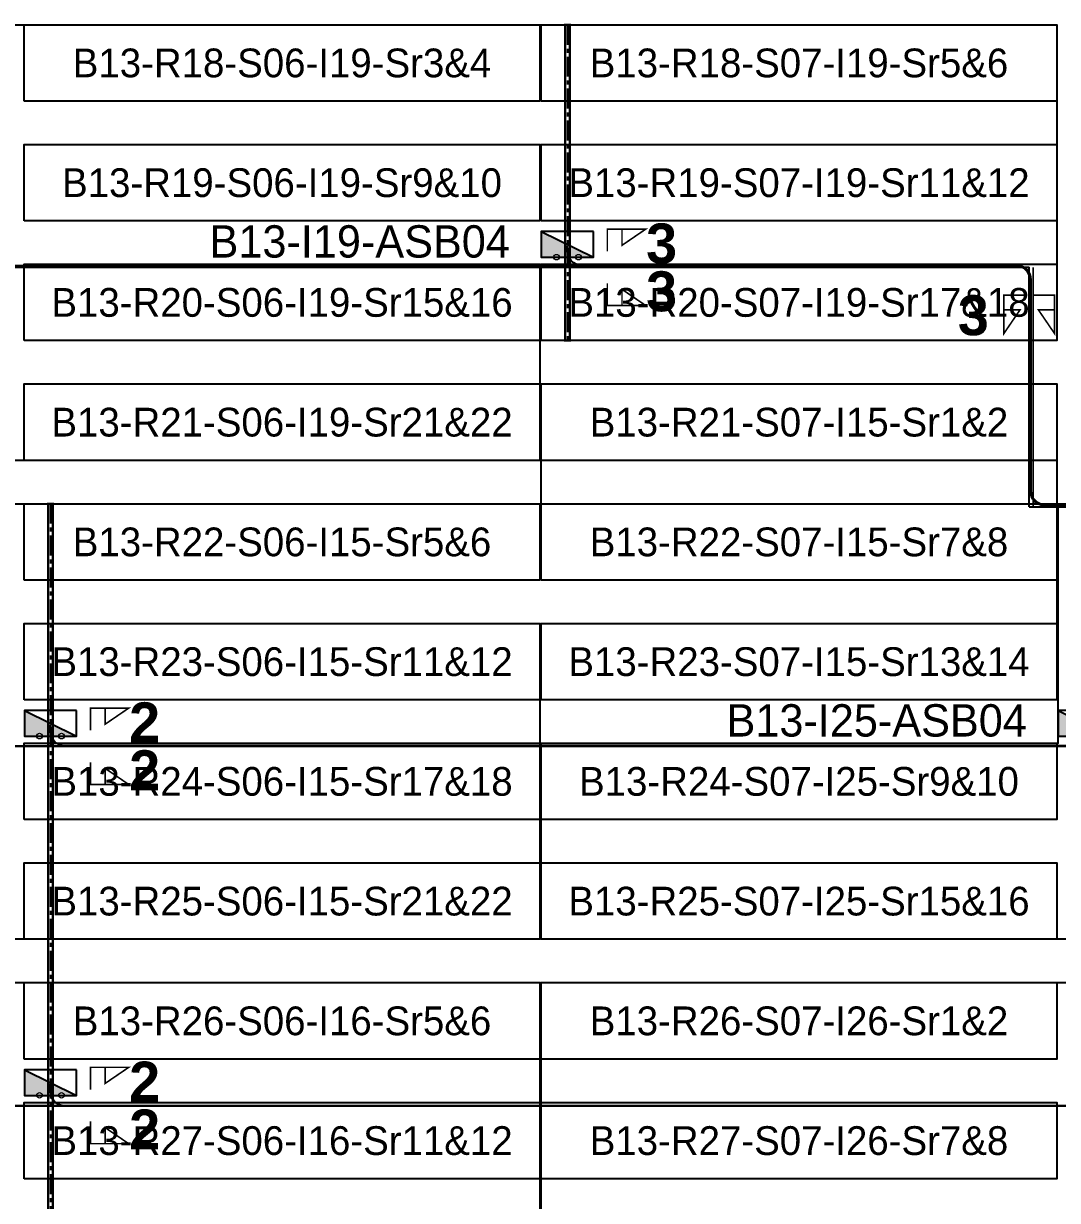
# Model space of a CAD drawing. Header units: metres. Extents: x 530339 to 530792, y 2674594 to 2674869.
# Drawn here: x 530500.7 to 530565.4, y 2674660.4 to 2674734.2 of the extents above; entities that cross this region are included whole.
import ezdxf
from ezdxf.enums import TextEntityAlignment as Align

# ---------------------------------------------------------------- set-up
doc = ezdxf.new("R2010")
doc.units = ezdxf.units.M
doc.linetypes.add('CENTER', pattern=[2, 1.25, -0.25, 0.25, -0.25])
for name, color, linetype in [('DC Trench BL-13', 40, 'Continuous'), ('E-Inverter Grouping', 2, 'Continuous'), ('Inverter Block-13', 7, 'Continuous'), ('LT Cable(AG) INV to LT Panel BL-13', 2, 'Continuous'), ('Messenger Wire Block-13 (Master Path)', 30, 'Continuous'), ('Messenger Wire Block-13 (MW Path)', 191, 'Continuous'), ('MMS Table Block-13', 8, 'Continuous'), ('Plan Line - DC BL-13', 40, 'Continuous'), ('Section Marking BL-13', 2, 'Continuous')]:
    doc.layers.add(name, color=color, linetype=linetype)
doc.layers.add('PILE', color=1, linetype='Continuous', lineweight=15)
doc.styles.add('BoldTextStyle', font='arialbd.ttf')
doc.styles.get("Standard").update_dxf_attribs({"font": 'Adani Regular.ttf'})

# ---------------------------------------------------------------- blocks, each defined once
blk = doc.blocks.new('MMS Table (32.292 x 4.788)')
at = {"color": 0}
blk.add_lwpolyline([(0, -0.002), (0, 4.786), (32.292, 4.786), (32.292, -0.002)], close=True, dxfattribs=at)
at = {"color": 7}
blk.add_attdef('ID1', text='', height=1.8, dxfattribs=at).set_placement((16.146, 2.392), align=Align.MIDDLE_CENTER)
blk = doc.blocks.new('Inverter Block')
h = blk.add_hatch(color=0)
h.dxf.hatch_style = 1
h.paths.add_polyline_path([(-1.456, 2.269), (-1.456, 0.846), (1.456, 0.846)])
at = {"color": 0}
blk.add_lwpolyline([(1.456, 2.269), (-1.456, 2.269), (-1.456, 0.846), (1.456, 0.846)], close=True, dxfattribs=at)
blk.add_lwpolyline([(-1.456, 2.269), (1.456, 0.846)], dxfattribs=at)
at = {"layer": 'PILE'}
for centre in [(-0.613, 0.846), (0.613, 0.846)]:
    blk.add_circle(centre, 0.156, dxfattribs=at)
at = {"color": 7}
blk.add_attdef('ID', (-1.456, 3.006), '', height=1.8, dxfattribs=at)

msp = doc.modelspace()

# ---------------------------------------------------------------- linework, layer by layer
at = {"layer": 'DC Trench BL-13', "color": 40, "const_width": 0.15}
for points in [[(530534.887, 2674734.075), (530534.587, 2674734.075), (530534.587, 2674714.289), (530534.887, 2674714.289)], [(530502.495, 2674704.075), (530502.195, 2674704.075), (530502.195, 2674594.291), (530502.495, 2674594.291)]]:
    msp.add_lwpolyline(points, close=True, dxfattribs=at)
at = {"layer": 'E-Inverter Grouping'}
for points in [[(530468.315, 2674706.791), (530468.315, 2674734.075), (530565.391, 2674734.075), (530565.391, 2674714.291), (530532.999, 2674714.291), (530532.999, 2674706.791)], [(530533.099, 2674704.075), (530533.099, 2674711.575), (530565.391, 2674711.575), (530565.391, 2674691.791), (530532.999, 2674691.791), (530532.999, 2674676.791), (530468.315, 2674676.791), (530468.315, 2674704.075)], [(530532.999, 2674646.791), (530468.315, 2674646.791), (530468.315, 2674654.291), (530435.923, 2674654.291), (530435.923, 2674674.075), (530532.999, 2674674.075)], [(530630.175, 2674646.791), (530565.491, 2674646.791), (530565.491, 2674654.291), (530533.099, 2674654.291), (530533.099, 2674674.075), (530630.175, 2674674.075)]]:
    msp.add_lwpolyline(points, close=True, dxfattribs=at)
at = {"layer": 'E-Inverter Grouping', "color": 3}
msp.add_lwpolyline([(530630.175, 2674676.791), (530533.099, 2674676.791), (530533.099, 2674689.075), (530565.491, 2674689.075), (530565.491, 2674704.075), (530630.175, 2674704.075)], close=True, dxfattribs=at)
at = {"layer": 'LT Cable(AG) INV to LT Panel BL-13'}
for points in [[(530593.572, 2674724.239), (530588.367, 2674724.239, -0.087978), (530588.057, 2674724.294), (530585.744, 2674725.141, 0.042157), (530585.593, 2674725.154), (530579.562, 2674725.154, 0.414214), (530578.662, 2674724.254), (530578.662, 2674705.22, 0.021647), (530578.666, 2674705.142), (530578.709, 2674704.643, -0.021647), (530578.712, 2674704.566), (530578.712, 2674703.955), (530564.645, 2674703.955, -0.414214), (530563.745, 2674704.855), (530563.745, 2674718.055, 0.414214), (530562.845, 2674718.955), (530373.678, 2674718.955, -0.414214), (530372.778, 2674719.855), (530372.778, 2674720.23)], [(530591.631, 2674724.164), (530588.357, 2674724.164, -0.088088), (530588.047, 2674724.219), (530585.737, 2674725.066, 0.042157), (530585.586, 2674725.079), (530579.637, 2674725.079, 0.414214), (530578.737, 2674724.179), (530578.737, 2674705.223, 0.021647), (530578.741, 2674705.145), (530578.784, 2674704.647, -0.021647), (530578.787, 2674704.569), (530578.787, 2674689.78, -0.414214), (530577.887, 2674688.88), (530406.07, 2674688.88, -0.414214), (530405.17, 2674689.78), (530405.17, 2674690.23)], [(530591.631, 2674724.114), (530588.351, 2674724.114, -0.088163), (530588.041, 2674724.17), (530585.733, 2674725.016, 0.042157), (530585.582, 2674725.029), (530579.687, 2674725.029, 0.414214), (530578.787, 2674724.129), (530578.787, 2674705.225, 0.021647), (530578.791, 2674705.147), (530578.834, 2674704.649, -0.021647), (530578.837, 2674704.571), (530578.837, 2674667.23, -0.414214), (530577.937, 2674666.33), (530406.07, 2674666.33, -0.414214), (530405.17, 2674667.23), (530405.17, 2674667.73)], [(530593.572, 2674724.264), (530588.37, 2674724.264, -0.087941), (530588.06, 2674724.319), (530585.746, 2674725.166, 0.042157), (530585.595, 2674725.179), (530579.537, 2674725.179, 0.414214), (530578.637, 2674724.279), (530578.637, 2674705.219, 0.021647), (530578.641, 2674705.141), (530578.684, 2674704.642, -0.021647), (530578.687, 2674704.564), (530578.687, 2674703.98), (530564.67, 2674703.98, -0.414214), (530563.77, 2674704.88), (530563.77, 2674718.08, 0.414214), (530562.87, 2674718.98), (530438.462, 2674718.98, -0.414214), (530437.562, 2674719.88), (530437.562, 2674720.23)], [(530591.631, 2674724.189), (530588.36, 2674724.189, -0.088051), (530588.051, 2674724.244), (530585.739, 2674725.091, 0.042157), (530585.588, 2674725.104), (530579.612, 2674725.104, 0.414214), (530578.712, 2674724.204), (530578.712, 2674705.222, 0.021647), (530578.716, 2674705.144), (530578.759, 2674704.646, -0.021647), (530578.762, 2674704.568), (530578.762, 2674689.805, -0.414214), (530577.862, 2674688.905), (530503.246, 2674688.905, -0.414214), (530502.346, 2674689.805), (530502.346, 2674690.23)], [(530591.631, 2674724.139), (530588.354, 2674724.139, -0.088125), (530588.044, 2674724.195), (530585.735, 2674725.041, 0.042157), (530585.584, 2674725.054), (530579.662, 2674725.054, 0.414214), (530578.762, 2674724.154), (530578.762, 2674705.224, 0.021647), (530578.766, 2674705.146), (530578.809, 2674704.648, -0.021647), (530578.812, 2674704.57), (530578.812, 2674667.255, -0.414214), (530577.912, 2674666.355), (530503.246, 2674666.355, -0.414214), (530502.346, 2674667.255), (530502.346, 2674667.73)], [(530593.572, 2674724.289), (530588.373, 2674724.289, -0.087904), (530588.064, 2674724.344), (530585.748, 2674725.191, 0.042157), (530585.597, 2674725.204), (530579.512, 2674725.204, 0.414214), (530578.612, 2674724.304), (530578.612, 2674705.217, 0.021647), (530578.616, 2674705.14), (530578.659, 2674704.641, -0.021647), (530578.662, 2674704.563), (530578.662, 2674704.005), (530564.695, 2674704.005, -0.414214), (530563.795, 2674704.905), (530563.795, 2674718.105, 0.414214), (530562.895, 2674719.005), (530535.638, 2674719.005, -0.414214), (530534.738, 2674719.905), (530534.738, 2674720.23)]]:
    msp.add_lwpolyline(points, format="xyb", dxfattribs=at)
at = {"layer": 'Messenger Wire Block-13 (Master Path)'}
for points in [[(530371.139, 2674718.88), (530563.67, 2674718.88)], [(530563.67, 2674703.88), (530563.67, 2674718.88)], [(530563.67, 2674703.88), (530578.787, 2674703.88)], [(530403.531, 2674688.88), (530578.787, 2674688.88)], [(530403.531, 2674666.38), (530578.787, 2674666.38)]]:
    msp.add_lwpolyline(points, dxfattribs=at)
at = {"layer": 'Messenger Wire Block-13 (MW Path)', "const_width": 0.1}
for points in [[(530371.139, 2674718.88), (530563.67, 2674718.88)], [(530563.92, 2674703.88), (530563.92, 2674718.88)], [(530563.67, 2674703.88), (530578.787, 2674703.88)], [(530403.531, 2674688.88), (530578.787, 2674688.88)], [(530403.531, 2674666.38), (530578.787, 2674666.38)]]:
    msp.add_lwpolyline(points, dxfattribs=at)
at = {"layer": 'Plan Line - DC BL-13', "color": 6, "linetype": 'CENTER'}
for points in [[(530534.738, 2674734.075), (530534.738, 2674714.289)], [(530502.346, 2674704.075), (530502.346, 2674594.291)]]:
    msp.add_lwpolyline(points, dxfattribs=at)
at = {"layer": 'Section Marking BL-13', "color": 94, "lineweight": 35, "true_color": 0x00a500, "const_width": 0.1}
for points in [[(530537.238, 2674719.88), (530537.238, 2674721.27), (530539.638, 2674721.27), (530538.158, 2674720.26), (530538.158, 2674721.27)], [(530537.238, 2674717.88), (530537.238, 2674716.49), (530539.638, 2674716.49), (530538.158, 2674717.5), (530538.158, 2674716.49)], [(530563.47, 2674717.13), (530562.08, 2674717.13), (530562.08, 2674714.73), (530563.09, 2674716.21), (530562.08, 2674716.21)], [(530563.87, 2674717.13), (530565.26, 2674717.13), (530565.26, 2674714.73), (530564.25, 2674716.21), (530565.26, 2674716.21)], [(530504.846, 2674689.88), (530504.846, 2674691.27), (530507.246, 2674691.27), (530505.766, 2674690.26), (530505.766, 2674691.27)], [(530504.846, 2674687.88), (530504.846, 2674686.49), (530507.246, 2674686.49), (530505.766, 2674687.5), (530505.766, 2674686.49)], [(530504.846, 2674667.38), (530504.846, 2674668.77), (530507.246, 2674668.77), (530505.766, 2674667.76), (530505.766, 2674668.77)], [(530504.846, 2674665.38), (530504.846, 2674663.99), (530507.246, 2674663.99), (530505.766, 2674665), (530505.766, 2674663.99)]]:
    msp.add_lwpolyline(points, dxfattribs=at)

# ---------------------------------------------------------------- block references
at = {"layer": 'Inverter Block-13'}
ref = msp.add_blockref('Inverter Block', (530534.738, 2674718.565), dxfattribs=dict(at, xscale=1.124999999976148, yscale=1.124999999976148, zscale=1.124999999976148))
ref.add_attrib('ID', 'B13-I19-ASB04', (530512.313, 2674719.49), dxfattribs={"layer": '0', "color": 7, "height": 2.025})
ref = msp.add_blockref('Inverter Block', (530502.346, 2674688.565), dxfattribs=dict(at, xscale=1.124999999976148, yscale=1.124999999976148, zscale=1.124999999976148))
ref.add_attrib('ID', 'B13-I15-ASB05', (530479.921, 2674689.49), dxfattribs={"layer": '0', "color": 7, "height": 2.025})
ref = msp.add_blockref('Inverter Block', (530567.13, 2674688.565), dxfattribs=dict(at, xscale=1.124999999976148, yscale=1.124999999976148, zscale=1.124999999976148))
ref.add_attrib('ID', 'B13-I25-ASB04', (530544.705, 2674689.49), dxfattribs={"layer": '0', "color": 7, "height": 2.025})
ref = msp.add_blockref('Inverter Block', (530502.346, 2674666.065), dxfattribs=dict(at, xscale=1.124999999976148, yscale=1.124999999976148, zscale=1.124999999976148))
ref.add_attrib('ID', 'B13-I16-ASB05', (530479.921, 2674666.99), dxfattribs={"layer": '0', "color": 7, "height": 2.025})
at = {"layer": 'MMS Table Block-13'}
for p, values in [((530500.707, 2674729.291), {'ID1': 'B13-R18-S06-I19-Sr3&4'}), ((530533.099, 2674729.291), {'ID1': 'B13-R18-S07-I19-Sr5&6'}), ((530500.707, 2674721.791), {'ID1': 'B13-R19-S06-I19-Sr9&10'}), ((530533.099, 2674721.791), {'ID1': 'B13-R19-S07-I19-Sr11&12'}), ((530500.707, 2674714.291), {'ID1': 'B13-R20-S06-I19-Sr15&16'}), ((530533.099, 2674714.291), {'ID1': 'B13-R20-S07-I19-Sr17&18'}), ((530500.707, 2674706.791), {'ID1': 'B13-R21-S06-I19-Sr21&22'}), ((530533.099, 2674706.791), {'ID1': 'B13-R21-S07-I15-Sr1&2'}), ((530500.707, 2674699.291), {'ID1': 'B13-R22-S06-I15-Sr5&6'}), ((530533.099, 2674699.291), {'ID1': 'B13-R22-S07-I15-Sr7&8'}), ((530500.707, 2674691.791), {'ID1': 'B13-R23-S06-I15-Sr11&12'}), ((530533.099, 2674691.791), {'ID1': 'B13-R23-S07-I15-Sr13&14'}), ((530500.707, 2674684.291), {'ID1': 'B13-R24-S06-I15-Sr17&18'}), ((530533.099, 2674684.291), {'ID1': 'B13-R24-S07-I25-Sr9&10'}), ((530500.707, 2674676.791), {'ID1': 'B13-R25-S06-I15-Sr21&22'}), ((530533.099, 2674676.791), {'ID1': 'B13-R25-S07-I25-Sr15&16'}), ((530500.707, 2674669.291), {'ID1': 'B13-R26-S06-I16-Sr5&6'}), ((530533.099, 2674669.291), {'ID1': 'B13-R26-S07-I26-Sr1&2'}), ((530500.707, 2674661.791), {'ID1': 'B13-R27-S06-I16-Sr11&12'}), ((530533.099, 2674661.791), {'ID1': 'B13-R27-S07-I26-Sr7&8'})]:
    msp.add_blockref('MMS Table (32.292 x 4.788)', p, dxfattribs=at).add_auto_attribs(values)

# ---------------------------------------------------------------- texts
at = {"layer": 'Section Marking BL-13', "color": 94, "true_color": 0x00a500, "style": 'BoldTextStyle'}
for s, p in [('3', (530540.638, 2674720.38)), ('3', (530540.638, 2674717.38)), ('3', (530560.17, 2674715.88)), ('2', (530508.246, 2674690.38)), ('2', (530508.246, 2674687.38)), ('2', (530508.246, 2674667.88)), ('2', (530508.246, 2674664.88))]:
    msp.add_text(s, height=2.5, dxfattribs=at).set_placement(p, align=Align.MIDDLE_CENTER)

doc.saveas('drawing.dxf')
